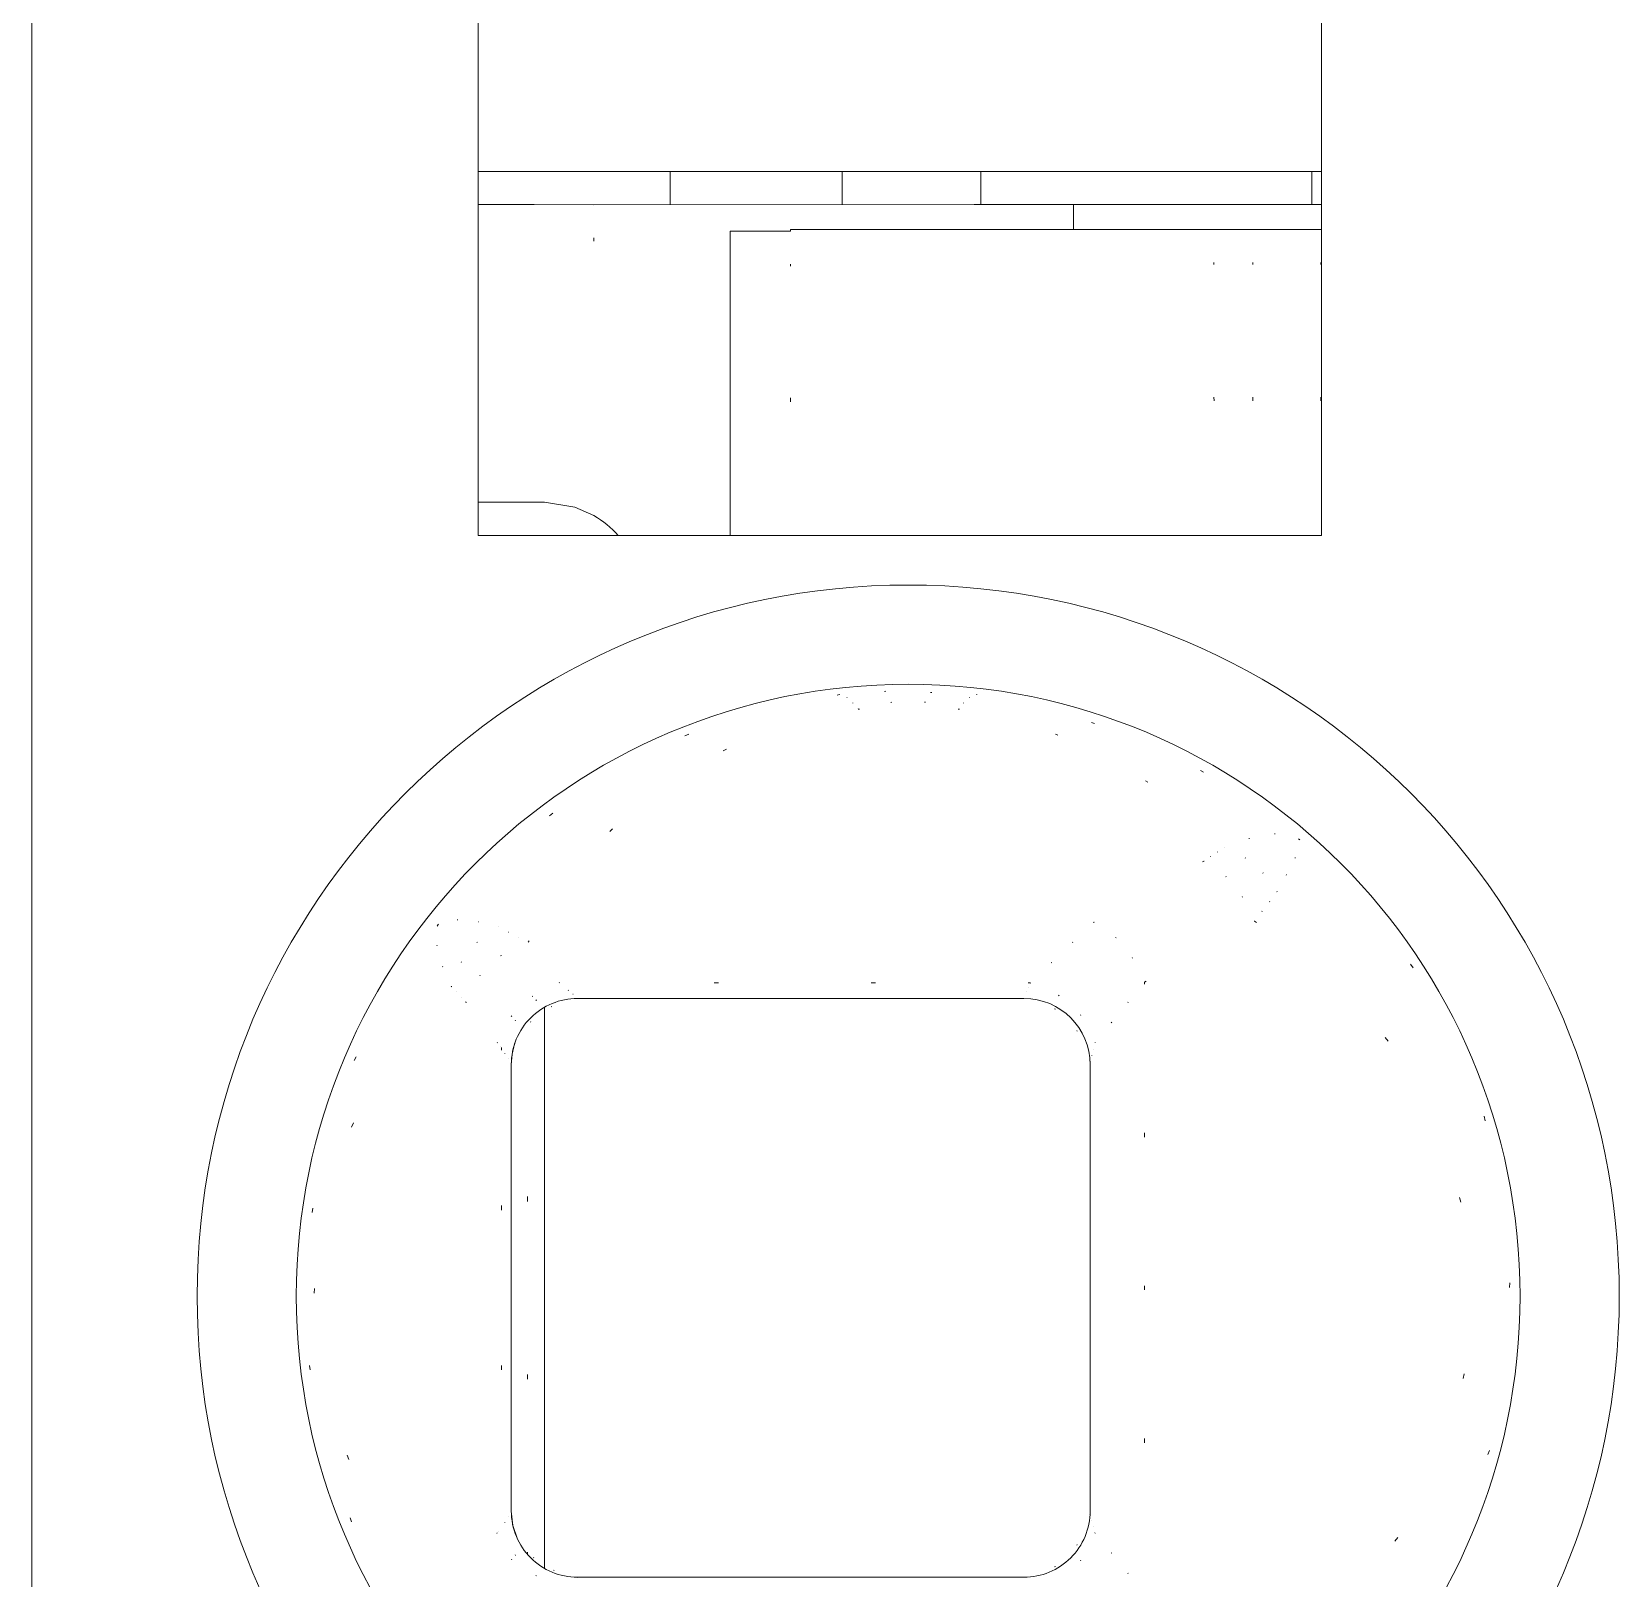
# Model space of a CAD drawing. Header units: inches. Extents: x 17 to 3130, y 15 to 659.
# Drawn here: x 1129.864 to 1134.664, y 223.027 to 227.703 of the extents above; entities that cross this region are included whole.
import ezdxf

# ---------------------------------------------------------------- set-up
doc = ezdxf.new("R2010")
doc.units = ezdxf.units.IN
doc.header["$MEASUREMENT"] = 0
doc.layers.add('Ebene 1', color=7, linetype='Continuous')

msp = doc.modelspace()

# ---------------------------------------------------------------- linework, layer by layer
at = {"layer": 'Ebene 1', "lineweight": 9}
for points in [[(1129.86414, 211.21074), (1129.86414, 211.21074), (1129.86414, 228.28014), (1129.86414, 228.28014)], [(1131.21414, 226.18024), (1131.21414, 226.18024), (1131.21414, 228.28024), (1131.21414, 228.28024)], [(1133.76414, 226.18024), (1133.76414, 226.18024), (1133.76414, 228.28024), (1133.76414, 228.28024)], [(1131.21414, 227.28024), (1131.21414, 227.28024), (1131.21414, 227.28024), (1131.21414, 227.28024)], [(1133.76414, 227.28024), (1133.76414, 227.28024), (1131.21414, 227.28024), (1131.21414, 227.28024)], [(1131.79454, 227.28024), (1131.79454, 227.28024), (1131.79454, 227.28024), (1131.79454, 227.28024)], [(1131.79454, 227.18014), (1131.79454, 227.18014), (1131.79454, 227.28024), (1131.79454, 227.28024)], [(1132.31414, 227.28014), (1132.31414, 227.28014), (1132.31414, 227.28014), (1132.31414, 227.28014)], [(1132.31414, 227.28014), (1132.31414, 227.28014), (1132.31414, 227.18024), (1132.31414, 227.18024)], [(1131.21414, 226.18024), (1131.21414, 226.18024), (1131.21414, 226.18024), (1131.21414, 226.18024)], [(1133.76414, 226.18024), (1133.76414, 226.18024), (1131.21414, 226.18024), (1131.21414, 226.18024)], [(1131.51414, 224.78004), (1131.51414, 224.78004), (1132.86404, 224.78014), (1132.86404, 224.78014)], [(1131.51414, 224.78004), (1131.51414, 224.78004), (1131.51414, 224.78004), (1131.51414, 224.78004)], [(1133.06404, 224.58024), (1133.06414, 224.69064), (1132.97464, 224.78014), (1132.86404, 224.78014)], [(1131.31674, 224.61204), (1131.31674, 224.61204), (1131.32404, 224.64264), (1131.32404, 224.64264)], [(1131.31404, 224.58064), (1131.31404, 224.58064), (1131.31674, 224.61204), (1131.31674, 224.61204)], [(1131.31404, 224.58064), (1131.31404, 224.58064), (1131.31404, 224.58064), (1131.31404, 224.58064)], [(1131.31414, 223.22984), (1131.31414, 223.22984), (1131.31404, 224.58064), (1131.31404, 224.58064)], [(1133.06414, 224.58904), (1133.06414, 224.58904), (1133.06414, 224.58904), (1133.06414, 224.58904)], [(1133.06414, 224.58904), (1133.06414, 224.58904), (1133.06414, 223.22144), (1133.06414, 223.22144)], [(1131.31414, 223.22984), (1131.31414, 223.22984), (1131.31414, 223.22984), (1131.31414, 223.22984)], [(1131.31884, 223.18664), (1131.31884, 223.18664), (1131.31414, 223.22984), (1131.31414, 223.22984)], [(1131.31884, 223.18664), (1131.31884, 223.18664), (1131.31884, 223.18664), (1131.31884, 223.18664)], [(1131.33284, 223.14544), (1131.33284, 223.14544), (1131.31884, 223.18664), (1131.31884, 223.18664)], [(1131.51414, 223.03024), (1131.51414, 223.03024), (1131.51414, 223.03024), (1131.51414, 223.03024)], [(1132.86404, 223.03024), (1132.86404, 223.03024), (1131.51414, 223.03024), (1131.51414, 223.03024)]]:
    msp.add_open_spline(points, degree=3, dxfattribs=at)
at = {"layer": 'Ebene 1', "color": 95, "lineweight": 9}
for points in [[(1132.73414, 227.28004), (1132.73414, 227.28004), (1132.73414, 227.28004), (1132.73414, 227.28004)], [(1132.73414, 227.18004), (1132.73414, 227.18004), (1132.73414, 227.28004), (1132.73414, 227.28004)], [(1133.73414, 227.28004), (1133.73414, 227.28004), (1133.73414, 227.28004), (1133.73414, 227.28004)], [(1133.73414, 227.18004), (1133.73414, 227.18004), (1133.73414, 227.28004), (1133.73414, 227.28004)]]:
    msp.add_open_spline(points, degree=3, dxfattribs=at)
at = {"layer": 'Ebene 1', "color": 30, "lineweight": 9}
for points in [[(1131.21414, 227.18024), (1131.21414, 227.18024), (1131.21414, 227.18024), (1131.21414, 227.18024)], [(1131.38294, 227.18024), (1131.38294, 227.18024), (1131.21414, 227.18024), (1131.21414, 227.18024)], [(1131.38294, 227.18024), (1131.38294, 227.18024), (1131.38294, 227.18024), (1131.38294, 227.18024)], [(1131.56414, 227.18014), (1131.56414, 227.18014), (1131.38294, 227.18024), (1131.38294, 227.18024)], [(1131.56414, 227.18014), (1131.56414, 227.18014), (1132.71414, 227.18024), (1132.71414, 227.18024)], [(1131.56414, 227.18014), (1131.56414, 227.18014), (1131.56414, 227.18014), (1131.56414, 227.18014)], [(1132.71414, 227.18024), (1132.71414, 227.18024), (1132.71414, 227.18024), (1132.71414, 227.18024)], [(1132.71414, 227.18024), (1132.71414, 227.18024), (1132.92624, 227.18024), (1132.92624, 227.18024)], [(1132.92624, 227.18024), (1132.92624, 227.18024), (1132.92624, 227.18024), (1132.92624, 227.18024)], [(1132.92624, 227.18024), (1132.92624, 227.18024), (1133.01414, 227.18024), (1133.01414, 227.18024)], [(1133.01414, 227.18024), (1133.01414, 227.18024), (1133.01414, 227.18024), (1133.01414, 227.18024)], [(1133.06734, 227.18024), (1133.06734, 227.18024), (1133.01414, 227.18024), (1133.01414, 227.18024)], [(1133.01414, 227.18024), (1133.01414, 227.18024), (1133.01414, 227.18024), (1133.01414, 227.18024)], [(1133.01414, 227.10514), (1133.01414, 227.10514), (1133.01414, 227.18024), (1133.01414, 227.18024)], [(1133.06734, 227.18024), (1133.06734, 227.18024), (1133.06734, 227.18024), (1133.06734, 227.18024)], [(1133.21904, 227.18024), (1133.21904, 227.18024), (1133.06734, 227.18024), (1133.06734, 227.18024)], [(1133.21904, 227.18024), (1133.21904, 227.18024), (1133.21904, 227.18024), (1133.21904, 227.18024)], [(1133.44634, 227.18024), (1133.44634, 227.18024), (1133.21904, 227.18024), (1133.21904, 227.18024)], [(1133.44634, 227.18024), (1133.44634, 227.18024), (1133.44634, 227.18024), (1133.44634, 227.18024)], [(1133.71414, 227.18024), (1133.71414, 227.18024), (1133.44634, 227.18024), (1133.44634, 227.18024)], [(1133.71414, 227.18024), (1133.71414, 227.18024), (1133.71414, 227.18024), (1133.71414, 227.18024)], [(1133.76414, 227.18024), (1133.76414, 227.18024), (1133.71414, 227.18024), (1133.71414, 227.18024)], [(1131.21414, 226.28024), (1131.21414, 226.28024), (1131.21414, 226.28024), (1131.21414, 226.28024)], [(1131.31114, 226.28024), (1131.31114, 226.28024), (1131.21414, 226.28024), (1131.21414, 226.28024)], [(1131.31114, 226.28024), (1131.31114, 226.28024), (1131.31114, 226.28024), (1131.31114, 226.28024)], [(1131.41414, 226.28024), (1131.41414, 226.28024), (1131.31114, 226.28024), (1131.31114, 226.28024)], [(1131.41414, 226.28024), (1131.41414, 226.28024), (1131.41414, 226.28024), (1131.41414, 226.28024)], [(1131.41414, 226.28024), (1131.41414, 226.28024), (1131.50634, 226.26564), (1131.50634, 226.26564)], [(1131.50634, 226.26564), (1131.50634, 226.26564), (1131.50634, 226.26564), (1131.50634, 226.26564)], [(1131.50634, 226.26564), (1131.50634, 226.26564), (1131.56414, 226.24004), (1131.56414, 226.24004)], [(1131.63774, 226.18024), (1131.61644, 226.20384), (1131.59174, 226.22404), (1131.56414, 226.24004)], [(1131.41414, 224.75334), (1131.41414, 224.75334), (1131.41414, 224.75334), (1131.41414, 224.75334)], [(1131.41414, 223.05704), (1131.41414, 223.05704), (1131.41414, 224.75334), (1131.41414, 224.75334)]]:
    msp.add_open_spline(points, degree=3, dxfattribs=at)
at = {"layer": 'Ebene 1', "color": 253, "lineweight": 9}
for points in [[(1131.97544, 227.10014), (1131.97544, 227.10014), (1131.97544, 227.10014), (1131.97544, 227.10014)], [(1131.97544, 227.10014), (1131.97544, 227.10014), (1131.97544, 226.18024), (1131.97544, 226.18024)], [(1131.97544, 227.10014), (1131.97544, 227.10014), (1131.97544, 227.10014), (1131.97544, 227.10014)], [(1131.97544, 227.10014), (1131.97544, 227.10014), (1132.02304, 227.10014), (1132.02304, 227.10014)], [(1132.02304, 227.10014), (1132.02304, 227.10014), (1132.02304, 227.10014), (1132.02304, 227.10014)], [(1132.02304, 227.10014), (1132.02304, 227.10014), (1132.15864, 227.10014), (1132.15864, 227.10014)], [(1132.15854, 227.10514), (1132.15854, 227.10514), (1132.15854, 227.10514), (1132.15854, 227.10514)], [(1133.43874, 227.10514), (1133.43874, 227.10514), (1132.15854, 227.10514), (1132.15854, 227.10514)], [(1132.15854, 227.10514), (1132.15854, 227.10514), (1132.15854, 227.10514), (1132.15854, 227.10514)], [(1132.15854, 227.10514), (1132.15854, 227.10514), (1132.15864, 227.10014), (1132.15864, 227.10014)], [(1133.43874, 227.10514), (1133.43874, 227.10514), (1133.43874, 227.10514), (1133.43874, 227.10514)], [(1133.51574, 227.10514), (1133.51574, 227.10514), (1133.43874, 227.10514), (1133.43874, 227.10514)], [(1133.51574, 227.10514), (1133.51574, 227.10514), (1133.51574, 227.10514), (1133.51574, 227.10514)], [(1133.55604, 227.10514), (1133.55604, 227.10514), (1133.51574, 227.10514), (1133.51574, 227.10514)], [(1133.55604, 227.10514), (1133.55604, 227.10514), (1133.55604, 227.10514), (1133.55604, 227.10514)], [(1133.55604, 227.10514), (1133.55604, 227.10514), (1133.76184, 227.10504), (1133.76184, 227.10504)], [(1133.76184, 227.10504), (1133.76184, 227.10504), (1133.76184, 227.10504), (1133.76184, 227.10504)], [(1133.76184, 227.10504), (1133.76184, 227.10504), (1133.76294, 227.10504), (1133.76294, 227.10504)], [(1133.76294, 227.10504), (1133.76294, 227.10504), (1133.76294, 227.10504), (1133.76294, 227.10504)], [(1133.76294, 227.10504), (1133.76294, 227.10504), (1133.76414, 227.10504), (1133.76414, 227.10504)]]:
    msp.add_open_spline(points, degree=3, dxfattribs=at)
at = {"layer": 'Ebene 1', "color": 3, "lineweight": 9}
for points in [[(1131.56414, 227.08014), (1131.56414, 227.08014), (1131.56414, 227.08014), (1131.56414, 227.08014)], [(1131.56414, 227.08014), (1131.56414, 227.08014), (1131.56414, 227.07004), (1131.56414, 227.07004)], [(1132.15864, 227.00014), (1132.15864, 227.00014), (1132.15864, 227.00014), (1132.15864, 227.00014)], [(1132.15864, 227.00014), (1132.15864, 227.00014), (1132.15864, 226.99464), (1132.15864, 226.99464)], [(1133.43874, 227.00514), (1133.43874, 227.00514), (1133.43874, 227.00514), (1133.43874, 227.00514)], [(1133.43874, 227.00514), (1133.43874, 227.00514), (1133.43874, 226.99954), (1133.43874, 226.99954)], [(1133.55604, 227.00514), (1133.55604, 227.00514), (1133.55604, 227.00514), (1133.55604, 227.00514)], [(1133.55604, 227.00514), (1133.55604, 227.00514), (1133.55604, 226.99954), (1133.55604, 226.99954)], [(1133.76184, 227.00514), (1133.76184, 227.00514), (1133.76184, 227.00514), (1133.76184, 227.00514)], [(1133.76184, 227.00514), (1133.76184, 227.00514), (1133.76184, 226.99964), (1133.76184, 226.99964)], [(1132.15874, 226.59574), (1132.15874, 226.59574), (1132.15864, 226.58454), (1132.15864, 226.58454)], [(1132.15874, 226.59574), (1132.15874, 226.59574), (1132.15874, 226.59574), (1132.15874, 226.59574)], [(1133.43874, 226.59814), (1133.43874, 226.59814), (1133.43874, 226.59814), (1133.43874, 226.59814)], [(1133.43874, 226.59814), (1133.43874, 226.59814), (1133.43884, 226.58704), (1133.43884, 226.58704)], [(1133.55604, 226.59824), (1133.55604, 226.59824), (1133.55604, 226.59824), (1133.55604, 226.59824)], [(1133.55604, 226.59824), (1133.55604, 226.59824), (1133.55604, 226.58704), (1133.55604, 226.58704)], [(1133.76184, 226.59824), (1133.76184, 226.59824), (1133.76184, 226.59824), (1133.76184, 226.59824)], [(1133.76184, 226.59824), (1133.76184, 226.59824), (1133.76194, 226.58704), (1133.76194, 226.58704)], [(1132.30614, 225.69884), (1132.30614, 225.69884), (1132.29964, 225.69724), (1132.29964, 225.69724)], [(1132.30614, 225.69884), (1132.30614, 225.69884), (1132.30614, 225.69884), (1132.30614, 225.69884)], [(1132.30614, 225.69884), (1132.30614, 225.69884), (1132.30644, 225.69864), (1132.30644, 225.69864)], [(1132.44644, 225.70904), (1132.44644, 225.70904), (1132.44274, 225.70864), (1132.44274, 225.70864)], [(1132.58154, 225.70504), (1132.58154, 225.70504), (1132.58154, 225.70504), (1132.58154, 225.70504)], [(1132.58534, 225.70484), (1132.58534, 225.70484), (1132.58154, 225.70504), (1132.58154, 225.70504)], [(1132.72034, 225.69884), (1132.72034, 225.69884), (1132.72034, 225.69884), (1132.72034, 225.69884)], [(1132.72214, 225.69884), (1132.72214, 225.69884), (1132.72034, 225.69884), (1132.72034, 225.69884)], [(1132.72214, 225.69884), (1132.72214, 225.69884), (1132.72184, 225.69864), (1132.72184, 225.69864)], [(1132.32884, 225.69024), (1132.32884, 225.69024), (1132.32884, 225.69024), (1132.32884, 225.69024)], [(1132.32884, 225.69024), (1132.32884, 225.69024), (1132.32944, 225.69004), (1132.32944, 225.69004)], [(1132.34654, 225.67384), (1132.34654, 225.67384), (1132.34654, 225.67384), (1132.34654, 225.67384)], [(1132.34654, 225.67384), (1132.34654, 225.67384), (1132.34694, 225.67344), (1132.34694, 225.67344)], [(1132.36294, 225.65524), (1132.36294, 225.65524), (1132.36424, 225.65554), (1132.36424, 225.65554)], [(1132.36294, 225.65524), (1132.36294, 225.65524), (1132.36294, 225.65524), (1132.36294, 225.65524)], [(1132.36294, 225.65524), (1132.36294, 225.65524), (1132.36704, 225.65524), (1132.36704, 225.65524)], [(1132.46174, 225.67534), (1132.46174, 225.67534), (1132.46444, 225.67564), (1132.46444, 225.67564)], [(1132.56394, 225.67644), (1132.56394, 225.67644), (1132.56394, 225.67644), (1132.56394, 225.67644)], [(1132.56394, 225.67644), (1132.56394, 225.67644), (1132.56664, 225.67604), (1132.56664, 225.67604)], [(1132.66534, 225.65524), (1132.66534, 225.65524), (1132.66534, 225.65524), (1132.66534, 225.65524)], [(1132.66534, 225.65524), (1132.66534, 225.65524), (1132.66944, 225.65434), (1132.66944, 225.65434)], [(1132.68174, 225.67384), (1132.68174, 225.67384), (1132.68134, 225.67344), (1132.68134, 225.67344)], [(1132.69944, 225.69024), (1132.69944, 225.69024), (1132.69884, 225.69004), (1132.69884, 225.69004)], [(1133.06834, 225.61424), (1133.06834, 225.61424), (1133.06834, 225.61424), (1133.06834, 225.61424)], [(1133.07784, 225.61164), (1133.07784, 225.61164), (1133.06834, 225.61424), (1133.06834, 225.61424)], [(1131.85104, 225.57904), (1131.85104, 225.57904), (1131.83894, 225.57444), (1131.83894, 225.57444)], [(1132.95914, 225.57964), (1132.95914, 225.57964), (1132.95914, 225.57964), (1132.95914, 225.57964)], [(1132.95914, 225.57964), (1132.95914, 225.57964), (1132.96694, 225.57644), (1132.96694, 225.57644)], [(1131.95424, 225.52934), (1131.95424, 225.52934), (1131.96474, 225.53404), (1131.96474, 225.53404)], [(1133.39834, 225.46944), (1133.39834, 225.46944), (1133.39834, 225.46944), (1133.39834, 225.46944)], [(1133.40714, 225.46484), (1133.40714, 225.46484), (1133.39834, 225.46944), (1133.39834, 225.46944)], [(1133.23204, 225.43834), (1133.23204, 225.43834), (1133.23204, 225.43834), (1133.23204, 225.43834)], [(1133.23204, 225.43834), (1133.23204, 225.43834), (1133.23924, 225.43384), (1133.23924, 225.43384)], [(1131.43984, 225.34014), (1131.43984, 225.34014), (1131.42944, 225.33224), (1131.42944, 225.33224)], [(1131.61204, 225.28464), (1131.61204, 225.28464), (1131.62004, 225.29304), (1131.62004, 225.29304)], [(1133.54594, 225.26404), (1133.54594, 225.26404), (1133.54394, 225.26344), (1133.54394, 225.26344)], [(1133.62374, 225.27784), (1133.62374, 225.27784), (1133.62154, 225.27784), (1133.62154, 225.27784)], [(1133.44944, 225.22304), (1133.44944, 225.22304), (1133.44894, 225.22264), (1133.44894, 225.22264)], [(1133.46964, 225.23654), (1133.46964, 225.23654), (1133.46944, 225.23634), (1133.46944, 225.23634)], [(1133.69454, 225.26304), (1133.69454, 225.26304), (1133.69454, 225.26304), (1133.69454, 225.26304)], [(1133.69844, 225.26014), (1133.69844, 225.26014), (1133.69454, 225.26304), (1133.69454, 225.26304)], [(1133.69754, 225.26084), (1133.69754, 225.26084), (1133.69754, 225.26084), (1133.69754, 225.26084)], [(1133.69844, 225.26014), (1133.69844, 225.26014), (1133.69754, 225.26084), (1133.69754, 225.26084)], [(1133.69844, 225.26014), (1133.69844, 225.26014), (1133.69844, 225.26014), (1133.69844, 225.26014)], [(1133.69844, 225.26014), (1133.69844, 225.26014), (1133.69884, 225.25934), (1133.69884, 225.25934)], [(1133.40844, 225.19544), (1133.40844, 225.19544), (1133.40384, 225.19294), (1133.40384, 225.19294)], [(1133.40844, 225.19544), (1133.40844, 225.19544), (1133.40844, 225.19544), (1133.40844, 225.19544)], [(1133.40844, 225.19544), (1133.40844, 225.19544), (1133.40944, 225.19484), (1133.40944, 225.19484)], [(1133.42914, 225.20934), (1133.42914, 225.20934), (1133.42844, 225.20894), (1133.42844, 225.20894)], [(1133.53274, 225.20514), (1133.53274, 225.20514), (1133.53274, 225.20514), (1133.53274, 225.20514)], [(1133.53454, 225.20424), (1133.53454, 225.20424), (1133.53274, 225.20514), (1133.53274, 225.20514)], [(1133.68464, 225.20604), (1133.68464, 225.20604), (1133.68394, 225.20444), (1133.68394, 225.20444)], [(1133.47414, 225.14904), (1133.47414, 225.14904), (1133.47414, 225.14904), (1133.47414, 225.14904)], [(1133.47414, 225.14904), (1133.47414, 225.14904), (1133.47594, 225.14784), (1133.47594, 225.14784)], [(1133.58604, 225.16034), (1133.58604, 225.16034), (1133.58604, 225.16034), (1133.58604, 225.16034)], [(1133.58714, 225.15884), (1133.58714, 225.15884), (1133.58604, 225.16034), (1133.58604, 225.16034)], [(1133.65814, 225.15444), (1133.65814, 225.15444), (1133.65744, 225.15284), (1133.65744, 225.15284)], [(1133.52434, 225.08794), (1133.52434, 225.08794), (1133.52434, 225.08794), (1133.52434, 225.08794)], [(1133.52434, 225.08794), (1133.52434, 225.08794), (1133.52534, 225.08614), (1133.52534, 225.08614)], [(1133.60674, 225.07274), (1133.60674, 225.07274), (1133.60734, 225.07354), (1133.60734, 225.07354)], [(1133.62924, 225.10344), (1133.62924, 225.10344), (1133.62924, 225.10344), (1133.62924, 225.10344)], [(1133.62984, 225.10264), (1133.62984, 225.10264), (1133.62924, 225.10344), (1133.62924, 225.10344)], [(1133.58394, 225.04324), (1133.58394, 225.04324), (1133.58454, 225.04404), (1133.58454, 225.04404)], [(1131.09334, 225.00384), (1131.09334, 225.00384), (1131.08954, 224.99854), (1131.08954, 224.99854)], [(1131.09334, 225.00384), (1131.09334, 225.00384), (1131.09394, 225.00444), (1131.09394, 225.00444)], [(1131.15084, 225.01784), (1131.15084, 225.01784), (1131.15084, 225.01784), (1131.15084, 225.01784)], [(1131.15084, 225.01784), (1131.15084, 225.01784), (1131.15254, 225.01764), (1131.15254, 225.01764)], [(1131.21354, 225.01184), (1131.21354, 225.01184), (1131.21354, 225.01184), (1131.21354, 225.01184)], [(1131.21354, 225.01184), (1131.21354, 225.01184), (1131.21514, 225.01154), (1131.21514, 225.01154)], [(1131.27514, 224.99644), (1131.27514, 224.99644), (1131.27514, 224.99644), (1131.27514, 224.99644)], [(1131.27514, 224.99644), (1131.27514, 224.99644), (1131.27554, 224.99624), (1131.27554, 224.99624)], [(1131.30464, 224.98104), (1131.30464, 224.98104), (1131.30464, 224.98104), (1131.30464, 224.98104)], [(1131.30464, 224.98104), (1131.30464, 224.98104), (1131.30544, 224.98084), (1131.30544, 224.98084)], [(1133.07554, 225.01104), (1133.07554, 225.01104), (1133.07464, 225.01024), (1133.07464, 225.01024)], [(1133.07554, 225.01104), (1133.07554, 225.01104), (1133.07554, 225.01104), (1133.07554, 225.01104)], [(1133.07554, 225.01104), (1133.07554, 225.01104), (1133.07644, 225.01024), (1133.07644, 225.01024)], [(1133.56144, 225.01414), (1133.56144, 225.01414), (1133.56174, 225.01454), (1133.56174, 225.01454)], [(1133.56144, 225.01414), (1133.56144, 225.01414), (1133.56144, 225.01414), (1133.56144, 225.01414)], [(1133.56144, 225.01414), (1133.56144, 225.01414), (1133.56734, 225.00984), (1133.56734, 225.00984)], [(1131.08924, 224.94124), (1131.08924, 224.94124), (1131.08924, 224.94124), (1131.08924, 224.94124)], [(1131.08964, 224.93954), (1131.08964, 224.93954), (1131.08924, 224.94124), (1131.08924, 224.94124)], [(1131.20964, 224.94904), (1131.20964, 224.94904), (1131.21144, 224.95024), (1131.21144, 224.95024)], [(1131.33454, 224.96544), (1131.33454, 224.96544), (1131.33454, 224.96544), (1131.33454, 224.96544)], [(1131.33454, 224.96544), (1131.33454, 224.96544), (1131.33534, 224.96514), (1131.33534, 224.96514)], [(1131.36484, 224.94984), (1131.36484, 224.94984), (1131.36794, 224.95464), (1131.36794, 224.95464)], [(1133.01234, 224.95044), (1133.01234, 224.95044), (1133.01064, 224.94884), (1133.01064, 224.94884)], [(1133.14124, 224.96464), (1133.14124, 224.96464), (1133.14124, 224.96464), (1133.14124, 224.96464)], [(1133.14124, 224.96464), (1133.14124, 224.96464), (1133.14304, 224.96344), (1133.14304, 224.96344)], [(1131.16264, 224.88854), (1131.16264, 224.88854), (1131.16344, 224.89044), (1131.16344, 224.89044)], [(1131.28184, 224.90874), (1131.28184, 224.90874), (1131.28404, 224.90984), (1131.28404, 224.90984)], [(1132.94824, 224.88924), (1132.94824, 224.88924), (1132.94644, 224.88744), (1132.94644, 224.88744)], [(1133.19144, 224.90354), (1133.19144, 224.90354), (1133.19144, 224.90354), (1133.19144, 224.90354)], [(1133.19144, 224.90354), (1133.19144, 224.90354), (1133.19244, 224.90164), (1133.19244, 224.90164)], [(1134.03294, 224.88354), (1134.03294, 224.88354), (1134.03294, 224.88354), (1134.03294, 224.88354)], [(1134.04144, 224.87234), (1134.04144, 224.87234), (1134.03294, 224.88354), (1134.03294, 224.88354)], [(1131.10624, 224.87714), (1131.10624, 224.87714), (1131.10624, 224.87714), (1131.10624, 224.87714)], [(1131.10674, 224.87544), (1131.10674, 224.87544), (1131.10624, 224.87714), (1131.10624, 224.87714)], [(1131.21914, 224.84824), (1131.21914, 224.84824), (1131.22034, 224.85044), (1131.22034, 224.85044)], [(1133.22854, 224.82974), (1133.22854, 224.82974), (1133.23324, 224.83224), (1133.23324, 224.83224)], [(1131.13254, 224.81664), (1131.13254, 224.81664), (1131.13254, 224.81664), (1131.13254, 224.81664)], [(1131.13294, 224.81574), (1131.13294, 224.81574), (1131.13254, 224.81664), (1131.13254, 224.81664)], [(1131.13294, 224.81574), (1131.13294, 224.81574), (1131.13334, 224.81684), (1131.13334, 224.81684)], [(1131.13294, 224.81574), (1131.13294, 224.81574), (1131.13294, 224.81574), (1131.13294, 224.81574)], [(1131.13294, 224.81574), (1131.13294, 224.81574), (1131.13314, 224.81564), (1131.13314, 224.81564)], [(1131.14734, 224.80024), (1131.14734, 224.80024), (1131.14734, 224.80024), (1131.14734, 224.80024)], [(1131.14734, 224.80024), (1131.14734, 224.80024), (1131.14774, 224.79984), (1131.14774, 224.79984)], [(1131.16204, 224.78444), (1131.16204, 224.78444), (1131.16204, 224.78444), (1131.16204, 224.78444)], [(1131.16204, 224.78444), (1131.16204, 224.78444), (1131.16244, 224.78404), (1131.16244, 224.78404)], [(1131.37674, 224.78604), (1131.37674, 224.78604), (1131.37904, 224.78704), (1131.37904, 224.78704)], [(1131.45864, 224.82864), (1131.45864, 224.82864), (1131.45864, 224.82864), (1131.45864, 224.82864)], [(1131.45994, 224.82704), (1131.45994, 224.82704), (1131.45864, 224.82864), (1131.45864, 224.82864)], [(1131.48654, 224.80484), (1131.48654, 224.80484), (1131.48654, 224.80484), (1131.48654, 224.80484)], [(1131.48694, 224.80464), (1131.48694, 224.80464), (1131.48654, 224.80484), (1131.48654, 224.80484)], [(1131.50054, 224.79314), (1131.50054, 224.79314), (1131.50054, 224.79314), (1131.50054, 224.79314)], [(1131.50094, 224.79284), (1131.50094, 224.79284), (1131.50054, 224.79314), (1131.50054, 224.79314)], [(1131.92794, 224.82704), (1131.92794, 224.82704), (1131.92794, 224.82704), (1131.92794, 224.82704)], [(1131.94094, 224.82704), (1131.94094, 224.82704), (1131.92794, 224.82704), (1131.92794, 224.82704)], [(1132.40254, 224.82704), (1132.40254, 224.82704), (1132.40254, 224.82704), (1132.40254, 224.82704)], [(1132.41534, 224.82704), (1132.41534, 224.82704), (1132.40254, 224.82704), (1132.40254, 224.82704)], [(1132.87064, 224.80014), (1132.87064, 224.80014), (1132.87054, 224.79984), (1132.87054, 224.79984)], [(1132.87694, 224.82704), (1132.87694, 224.82704), (1132.87694, 224.82704), (1132.87694, 224.82704)], [(1132.88334, 224.82704), (1132.88334, 224.82704), (1132.87694, 224.82704), (1132.87694, 224.82704)], [(1132.87704, 224.81364), (1132.87704, 224.81364), (1132.87694, 224.81334), (1132.87694, 224.81334)], [(1132.88334, 224.82704), (1132.88334, 224.82704), (1132.88324, 224.82684), (1132.88324, 224.82684)], [(1132.88334, 224.82704), (1132.88334, 224.82704), (1132.88334, 224.82704), (1132.88334, 224.82704)], [(1132.88334, 224.82704), (1132.88334, 224.82704), (1132.88454, 224.82664), (1132.88454, 224.82664)], [(1132.96854, 224.78964), (1132.96854, 224.78964), (1132.96854, 224.78964), (1132.96854, 224.78964)], [(1132.96854, 224.78964), (1132.96854, 224.78964), (1132.97094, 224.78854), (1132.97094, 224.78854)], [(1133.22854, 224.82974), (1133.22854, 224.82974), (1133.22854, 224.82974), (1133.22854, 224.82974)], [(1133.22854, 224.82974), (1133.22854, 224.82974), (1133.22854, 224.82344), (1133.22854, 224.82344)], [(1131.17684, 224.76844), (1131.17684, 224.76844), (1131.17744, 224.76964), (1131.17744, 224.76964)], [(1131.17684, 224.76844), (1131.17684, 224.76844), (1131.17684, 224.76844), (1131.17684, 224.76844)], [(1131.17684, 224.76844), (1131.17684, 224.76844), (1131.17804, 224.76684), (1131.17804, 224.76684)], [(1131.38824, 224.77444), (1131.38824, 224.77444), (1131.39044, 224.77564), (1131.39044, 224.77564)], [(1131.43484, 224.75474), (1131.43484, 224.75474), (1131.43704, 224.75544), (1131.43704, 224.75544)], [(1131.51394, 224.78064), (1131.51394, 224.78064), (1131.51394, 224.78064), (1131.51394, 224.78064)], [(1131.51414, 224.78044), (1131.51414, 224.78044), (1131.51394, 224.78064), (1131.51394, 224.78064)], [(1132.95664, 224.74864), (1132.95664, 224.74864), (1132.95664, 224.74864), (1132.95664, 224.74864)], [(1132.95924, 224.74754), (1132.95924, 224.74754), (1132.95664, 224.74864), (1132.95664, 224.74864)], [(1133.17804, 224.76764), (1133.17804, 224.76764), (1133.17944, 224.76924), (1133.17944, 224.76924)], [(1131.31414, 224.72544), (1131.31414, 224.72544), (1131.31544, 224.72764), (1131.31544, 224.72764)], [(1131.32584, 224.71234), (1131.32584, 224.71234), (1131.32694, 224.71454), (1131.32694, 224.71454)], [(1131.37184, 224.70834), (1131.37184, 224.70834), (1131.37324, 224.71024), (1131.37324, 224.71024)], [(1133.03544, 224.73084), (1133.03544, 224.73084), (1133.03544, 224.73084), (1133.03544, 224.73084)], [(1133.03544, 224.73084), (1133.03544, 224.73084), (1133.03664, 224.72864), (1133.03664, 224.72864)], [(1133.12814, 224.70624), (1133.12814, 224.70624), (1133.12964, 224.70804), (1133.12964, 224.70804)], [(1131.27184, 224.64574), (1131.27184, 224.64574), (1131.27244, 224.64684), (1131.27244, 224.64684)], [(1131.32404, 224.64264), (1131.32404, 224.64264), (1131.32474, 224.64364), (1131.32474, 224.64364)], [(1133.02434, 224.68374), (1133.02434, 224.68374), (1133.02434, 224.68374), (1133.02434, 224.68374)], [(1133.02544, 224.68124), (1133.02544, 224.68124), (1133.02434, 224.68374), (1133.02434, 224.68374)], [(1133.07904, 224.64574), (1133.07904, 224.64574), (1133.07974, 224.64664), (1133.07974, 224.64664)], [(1133.95594, 224.66224), (1133.95594, 224.66224), (1133.95594, 224.66224), (1133.95594, 224.66224)], [(1133.95594, 224.66224), (1133.95594, 224.66224), (1133.96554, 224.65104), (1133.96554, 224.65104)], [(1130.84504, 224.60414), (1130.84504, 224.60414), (1130.83894, 224.59264), (1130.83894, 224.59264)], [(1131.28014, 224.63584), (1131.28014, 224.63584), (1131.28014, 224.63584), (1131.28014, 224.63584)], [(1131.28014, 224.63584), (1131.28014, 224.63584), (1131.28034, 224.63564), (1131.28034, 224.63564)], [(1131.28444, 224.63064), (1131.28444, 224.63064), (1131.28494, 224.63184), (1131.28494, 224.63184)], [(1131.28444, 224.63064), (1131.28444, 224.63064), (1131.28444, 224.63064), (1131.28444, 224.63064)], [(1131.28444, 224.63064), (1131.28444, 224.63064), (1131.28444, 224.62414), (1131.28444, 224.62414)], [(1131.28444, 224.63064), (1131.28444, 224.63064), (1131.28444, 224.63064), (1131.28444, 224.63064)], [(1131.28444, 224.63064), (1131.28444, 224.63064), (1131.28454, 224.63044), (1131.28454, 224.63044)], [(1131.29454, 224.61444), (1131.29454, 224.61444), (1131.29454, 224.61444), (1131.29454, 224.61444)], [(1131.29454, 224.61444), (1131.29454, 224.61444), (1131.29484, 224.61384), (1131.29484, 224.61384)], [(1131.30474, 224.59794), (1131.30474, 224.59794), (1131.30474, 224.59794), (1131.30474, 224.59794)], [(1131.30474, 224.59794), (1131.30474, 224.59794), (1131.30514, 224.59744), (1131.30514, 224.59744)], [(1133.06904, 224.60764), (1133.06904, 224.60764), (1133.06914, 224.60824), (1133.06914, 224.60824)], [(1133.07404, 224.62644), (1133.07404, 224.62644), (1133.07414, 224.62704), (1133.07414, 224.62704)], [(1133.06364, 224.59034), (1133.06364, 224.59034), (1133.06364, 224.59034), (1133.06364, 224.59034)], [(1133.06414, 224.58904), (1133.06414, 224.58904), (1133.06364, 224.59034), (1133.06364, 224.59034)], [(1133.06414, 224.58904), (1133.06414, 224.58904), (1133.06424, 224.58924), (1133.06424, 224.58924)], [(1130.83074, 224.39124), (1130.83074, 224.39124), (1130.83654, 224.40404), (1130.83654, 224.40404)], [(1134.25594, 224.42404), (1134.25594, 224.42404), (1134.25594, 224.42404), (1134.25594, 224.42404)], [(1134.25864, 224.41044), (1134.25864, 224.41044), (1134.25594, 224.42404), (1134.25594, 224.42404)], [(1133.22854, 224.37364), (1133.22854, 224.37364), (1133.22854, 224.37364), (1133.22854, 224.37364)], [(1133.22854, 224.37364), (1133.22854, 224.37364), (1133.22854, 224.36124), (1133.22854, 224.36124)], [(1131.36354, 224.18134), (1131.36354, 224.18134), (1131.36354, 224.18134), (1131.36354, 224.18134)], [(1131.36354, 224.16664), (1131.36354, 224.16664), (1131.36354, 224.18134), (1131.36354, 224.18134)], [(1134.18154, 224.17844), (1134.18154, 224.17844), (1134.18154, 224.17844), (1134.18154, 224.17844)], [(1134.18154, 224.17844), (1134.18154, 224.17844), (1134.18524, 224.16424), (1134.18524, 224.16424)], [(1130.71424, 224.14584), (1130.71424, 224.14584), (1130.71204, 224.13294), (1130.71204, 224.13294)], [(1131.28444, 224.15364), (1131.28444, 224.15364), (1131.28444, 224.15364), (1131.28444, 224.15364)], [(1131.28444, 224.15364), (1131.28444, 224.15364), (1131.28444, 224.14044), (1131.28444, 224.14044)], [(1134.33184, 223.90604), (1134.33184, 223.90604), (1134.33304, 223.92004), (1134.33304, 223.92004)], [(1130.71854, 223.88954), (1130.71854, 223.88954), (1130.71884, 223.90354), (1130.71884, 223.90354)], [(1133.22854, 223.91144), (1133.22854, 223.91144), (1133.22854, 223.91144), (1133.22854, 223.91144)], [(1133.22854, 223.91144), (1133.22854, 223.91144), (1133.22854, 223.89884), (1133.22854, 223.89884)], [(1130.70404, 223.66994), (1130.70404, 223.66994), (1130.70404, 223.66994), (1130.70404, 223.66994)], [(1130.70404, 223.66994), (1130.70404, 223.66994), (1130.70624, 223.65704), (1130.70624, 223.65704)], [(1131.28444, 223.66994), (1131.28444, 223.66994), (1131.28444, 223.66994), (1131.28444, 223.66994)], [(1131.28444, 223.66994), (1131.28444, 223.66994), (1131.28444, 223.65684), (1131.28444, 223.65684)], [(1131.36354, 223.64364), (1131.36354, 223.64364), (1131.36354, 223.64364), (1131.36354, 223.64364)], [(1131.36354, 223.62904), (1131.36354, 223.62904), (1131.36354, 223.64364), (1131.36354, 223.64364)], [(1134.19534, 223.64554), (1134.19534, 223.64554), (1134.19224, 223.63114), (1134.19224, 223.63114)], [(1133.22854, 223.44914), (1133.22854, 223.44914), (1133.22854, 223.44914), (1133.22854, 223.44914)], [(1133.22854, 223.44914), (1133.22854, 223.44914), (1133.22854, 223.43664), (1133.22854, 223.43664)], [(1130.81794, 223.39904), (1130.81794, 223.39904), (1130.81794, 223.39904), (1130.81794, 223.39904)], [(1130.82334, 223.38624), (1130.82334, 223.38624), (1130.81794, 223.39904), (1130.81794, 223.39904)], [(1134.26724, 223.40084), (1134.26724, 223.40084), (1134.27214, 223.41384), (1134.27214, 223.41384)], [(1130.82694, 223.20944), (1130.82694, 223.20944), (1130.82694, 223.20944), (1130.82694, 223.20944)], [(1130.82694, 223.20944), (1130.82694, 223.20944), (1130.83114, 223.19724), (1130.83114, 223.19724)], [(1131.30484, 223.21294), (1131.30484, 223.21294), (1131.30474, 223.21254), (1131.30474, 223.21254)], [(1131.31414, 223.22984), (1131.31414, 223.22984), (1131.31404, 223.22954), (1131.31404, 223.22954)], [(1133.06414, 223.22144), (1133.06414, 223.22144), (1133.06364, 223.22004), (1133.06364, 223.22004)], [(1133.06904, 223.20264), (1133.06904, 223.20264), (1133.06904, 223.20264), (1133.06904, 223.20264)], [(1133.06914, 223.20224), (1133.06914, 223.20224), (1133.06904, 223.20264), (1133.06904, 223.20264)], [(1131.27184, 223.16454), (1131.27184, 223.16454), (1131.27034, 223.16264), (1131.27034, 223.16264)], [(1131.27604, 223.16964), (1131.27604, 223.16964), (1131.27594, 223.16954), (1131.27594, 223.16954)], [(1131.29484, 223.19634), (1131.29484, 223.19634), (1131.29454, 223.19584), (1131.29454, 223.19584)], [(1133.07404, 223.18374), (1133.07404, 223.18374), (1133.07404, 223.18374), (1133.07404, 223.18374)], [(1133.07414, 223.18324), (1133.07414, 223.18324), (1133.07404, 223.18374), (1133.07404, 223.18374)], [(1133.07904, 223.16454), (1133.07904, 223.16454), (1133.07854, 223.16344), (1133.07854, 223.16344)], [(1133.07904, 223.16484), (1133.07904, 223.16484), (1133.07904, 223.16484), (1133.07904, 223.16484)], [(1133.07904, 223.16454), (1133.07904, 223.16454), (1133.07904, 223.16484), (1133.07904, 223.16484)], [(1131.36344, 223.10584), (1131.36344, 223.10584), (1131.36344, 223.10584), (1131.36344, 223.10584)], [(1131.36344, 223.09844), (1131.36344, 223.09844), (1131.36344, 223.10584), (1131.36344, 223.10584)], [(1133.02544, 223.12904), (1133.02544, 223.12904), (1133.02434, 223.12664), (1133.02434, 223.12664)], [(1133.12824, 223.10404), (1133.12824, 223.10404), (1133.12824, 223.10404), (1133.12824, 223.10404)], [(1133.12954, 223.10244), (1133.12954, 223.10244), (1133.12824, 223.10404), (1133.12824, 223.10404)], [(1133.99484, 223.15054), (1133.99484, 223.15054), (1133.98574, 223.13904), (1133.98574, 223.13904)], [(1131.31424, 223.08494), (1131.31424, 223.08494), (1131.31424, 223.08494), (1131.31424, 223.08494)], [(1131.31544, 223.08264), (1131.31544, 223.08264), (1131.31424, 223.08494), (1131.31424, 223.08494)], [(1131.32594, 223.09804), (1131.32594, 223.09804), (1131.32594, 223.09804), (1131.32594, 223.09804)], [(1131.32704, 223.09584), (1131.32704, 223.09584), (1131.32594, 223.09804), (1131.32594, 223.09804)], [(1131.38134, 223.09004), (1131.38134, 223.09004), (1131.38134, 223.09004), (1131.38134, 223.09004)], [(1131.38274, 223.08844), (1131.38274, 223.08844), (1131.38134, 223.09004), (1131.38134, 223.09004)], [(1132.95924, 223.06284), (1132.95924, 223.06284), (1132.95664, 223.06174), (1132.95664, 223.06174)], [(1133.03654, 223.08174), (1133.03654, 223.08174), (1133.03544, 223.07944), (1133.03544, 223.07944)], [(1131.38824, 223.03584), (1131.38824, 223.03584), (1131.38824, 223.03584), (1131.38824, 223.03584)], [(1131.39044, 223.03464), (1131.39044, 223.03464), (1131.38824, 223.03584), (1131.38824, 223.03584)], [(1131.44154, 223.05104), (1131.44154, 223.05104), (1131.44154, 223.05104), (1131.44154, 223.05104)], [(1131.44344, 223.05044), (1131.44344, 223.05044), (1131.44154, 223.05104), (1131.44154, 223.05104)], [(1131.51314, 223.03024), (1131.51314, 223.03024), (1131.51314, 223.03024), (1131.51314, 223.03024)], [(1131.51414, 223.02984), (1131.51414, 223.02984), (1131.51314, 223.03024), (1131.51314, 223.03024)], [(1133.17804, 223.04284), (1133.17804, 223.04284), (1133.17804, 223.04284), (1133.17804, 223.04284)], [(1133.17944, 223.04104), (1133.17944, 223.04104), (1133.17804, 223.04284), (1133.17804, 223.04284)]]:
    msp.add_open_spline(points, degree=3, dxfattribs=at)
at = {"layer": 'Ebene 1', "lineweight": 9}
for points, knots in [([(1132.51414, 226.03024), (1131.32674, 226.03014), (1130.36414, 225.06764), (1130.36414, 223.88024), (1130.36414, 223.88024), (1130.36414, 222.69274), (1131.32674, 221.73024), (1132.51414, 221.73024), (1132.51414, 221.73024), (1133.70154, 221.73024), (1134.66414, 222.69274), (1134.66414, 223.88024), (1134.66414, 223.88024), (1134.66414, 225.06754), (1133.70154, 226.03014), (1132.51414, 226.03024)], [0, 0, 0, 0, 0.25, 0.25, 0.25, 0.25, 0.5, 0.5, 0.5, 0.5, 0.75, 0.75, 0.75, 0.75, 1, 1, 1, 1]), ([(1132.51414, 225.73024), (1131.49244, 225.73024), (1130.66404, 224.90194), (1130.66404, 223.88024), (1130.66404, 223.88024), (1130.66404, 222.85844), (1131.49244, 222.03024), (1132.51414, 222.03024), (1132.51414, 222.03024), (1133.53584, 222.03024), (1134.36404, 222.85844), (1134.36414, 223.88024), (1134.36414, 223.88024), (1134.36414, 224.90204), (1133.53584, 225.73024), (1132.51414, 225.73024)], [0, 0, 0, 0, 0.25, 0.25, 0.25, 0.25, 0.5, 0.5, 0.5, 0.5, 0.75, 0.75, 0.75, 0.75, 1, 1, 1, 1]), ([(1131.51414, 224.78004), (1131.46104, 224.78014), (1131.41024, 224.75904), (1131.37274, 224.72164), (1131.37274, 224.72164), (1131.33524, 224.68404), (1131.31404, 224.63324), (1131.31404, 224.58004)], [0, 0, 0, 0, 0.5, 0.5, 0.5, 0.5, 1, 1, 1, 1]), ([(1131.31414, 223.23024), (1131.31414, 223.17724), (1131.33524, 223.12624), (1131.37274, 223.08884), (1131.37274, 223.08884), (1131.41024, 223.05124), (1131.46104, 223.03024), (1131.51414, 223.03024)], [0, 0, 0, 0, 0.5, 0.5, 0.5, 0.5, 1, 1, 1, 1]), ([(1132.86404, 223.03024), (1132.91714, 223.03024), (1132.96814, 223.05124), (1133.00554, 223.08874), (1133.00554, 223.08874), (1133.04304, 223.12624), (1133.06414, 223.17724), (1133.06414, 223.23024)], [0, 0, 0, 0, 0.5, 0.5, 0.5, 0.5, 1, 1, 1, 1])]:
    msp.add_open_spline(points, degree=3, knots=knots, dxfattribs=at)

doc.saveas('drawing.dxf')
